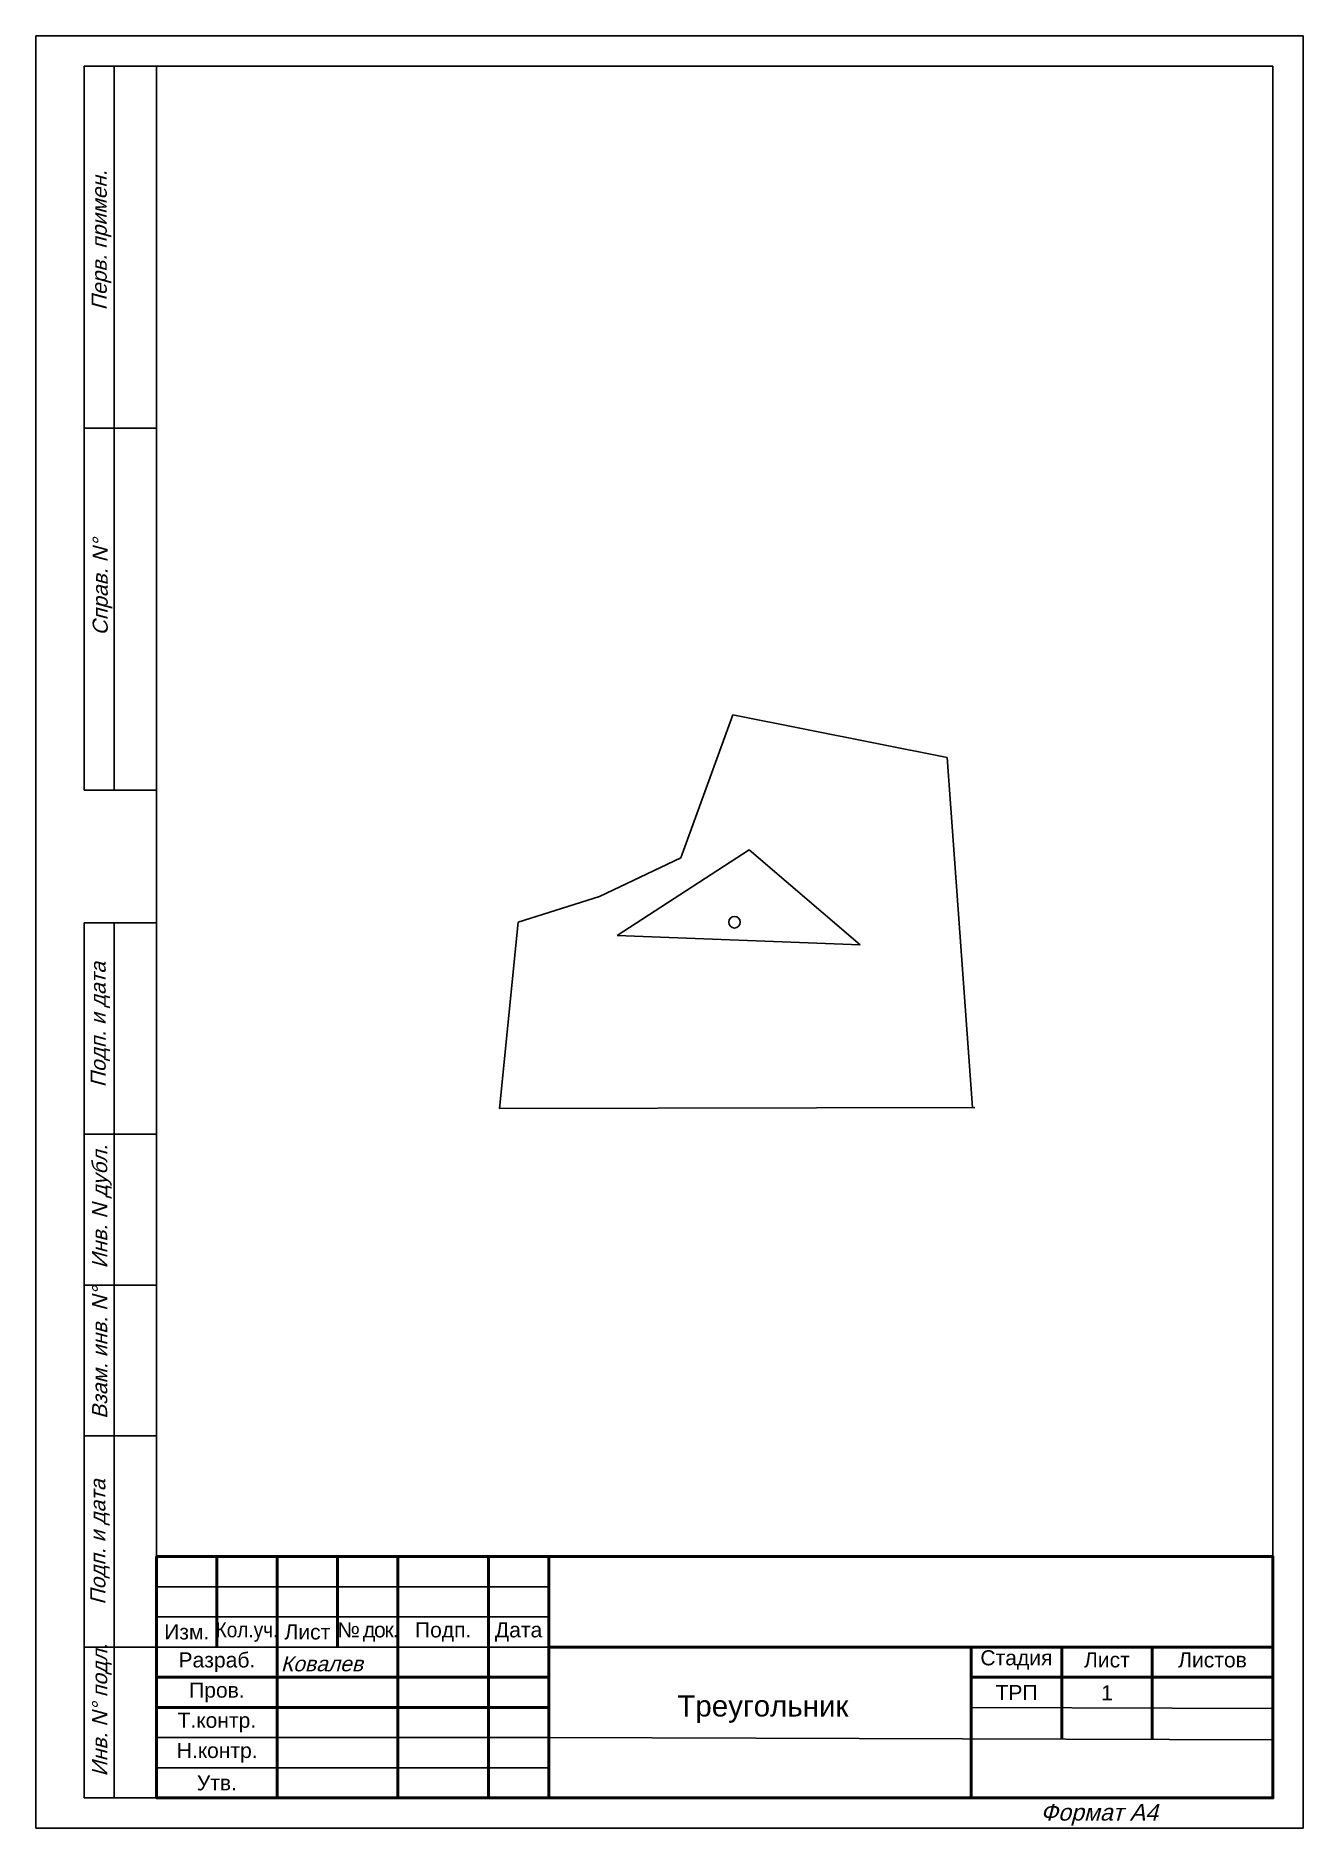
# Model space of a CAD drawing. Header units: millimetres. Extents: x 3341 to 3551, y 1418 to 1715.
import ezdxf
from ezdxf.enums import TextEntityAlignment as Align

# ---------------------------------------------------------------- set-up
doc = ezdxf.new("R2010")
doc.units = ezdxf.units.MM
doc.layers.add('formats', color=8, linetype='Continuous')
doc.layers.add('text', color=4, linetype='Continuous')
doc.styles.get("Standard").update_dxf_attribs({"font": 'arial.ttf'})

# ---------------------------------------------------------------- blocks, each defined once
blk = doc.blocks.new('Рамка А4')
at = {"layer": 'formats'}
for p, q in [((0, 0), (0, 297)), ((0, 297), (210, 297)), ((210, 297), (210, 0)), ((8, 292), (8, 172)), ((205, 292), (8, 292)), ((13, 172), (13, 292)), ((20, 5), (20, 292)), ((205, 5), (205, 292)), ((20, 232), (8, 232)), ((20, 172), (8, 172)), ((8, 5), (8, 150)), ((20, 150), (8, 150)), ((13, 5), (13, 150)), ((20, 115), (8, 115)), ((20, 90), (8, 90)), ((20, 65), (8, 65)), ((20, 60), (20, 5)), ((20, 30), (8, 30)), ((205, 5), (8, 5)), ((155, 5), (155, 5)), ((210, 0), (0, 0))]:
    blk.add_line(p, q, dxfattribs=at)
at = {"layer": 'text', "oblique": 15}
for s, p in [('Перв. примен.', (11.75, 251.51)), ('Справ. N%%d', (11.91, 197.63)), ('Подп. и дата', (11.57, 122.77)), ('Инв. N дубл.', (11.82, 92.75)), ('Взам. инв. N%%d', (11.82, 67.82)), ('Подп. и дата', (11.52, 37.03)), ('Инв. N%%d подл.', (11.82, 8.57))]:
    blk.add_text(s, height=2.5, rotation=90, dxfattribs=at).set_placement(p)
blk.add_text('Формат А4', height=2.75, dxfattribs=at).set_placement((166.46, 1.25))
blk = doc.blocks.new('Основная надпись текстового документа')
at = {"layer": 'formats'}
for p, q in [((-50, 14.99), (0, 14.81)), ((-120, 10), (0, 9.66))]:
    blk.add_line(p, q, dxfattribs=at)
at = {"layer": 'formats', "lineweight": 50}
blk.add_lwpolyline([(-185, 40), (0, 40), (0, 0), (-185, 0)], close=True, dxfattribs=at)
for points in [[(-185, 40), (-185, 0)], [(-175, 40), (-175, 25)], [(-165, 40), (-165, 0)], [(-155, 40), (-155, 25)], [(-145, 40), (-145, 0)], [(-130, 40), (-130, 0)], [(-120, 40), (-120, 0)], [(-120, 25), (0, 25)], [(-50, 25), (-50, 0)], [(-35, 25), (-35, 9.76)], [(-20, 25), (-20, 9.71)], [(-185, 20), (-120, 20)], [(-50, 20), (0, 20)], [(-185, 15), (-120, 15)]]:
    blk.add_lwpolyline(points, dxfattribs=at)
at = {"layer": 'formats'}
for points in [[(-185, 35), (-120, 35)], [(-185, 30), (-120, 30)], [(-185, 25), (-120, 25)], [(-185, 10), (-120, 10)], [(-185, 5), (-120, 5)]]:
    blk.add_lwpolyline(points, dxfattribs=at)
at = {"layer": 'text', "lineweight": 25, "char_height": 2.5, "attachment_point": 5}
for s, insert, width in [('Изм.', (-180, 27.5), 10), ('{\\W0.9;Кол.уч.}', (-170.01, 27.5), 10.0183), ('Лист', (-160.01, 27.5), 10.0183), ('{\\T0.9;№ док.}', (-150.01, 27.5), 9.9817), ('Подп.', (-137.51, 27.5), 15.0183), ('Дата', (-125.01, 27.5), 9.9817), ('Разраб.', (-175, 22.5), 20), ('Стадия', (-42.52, 22.87), 15), ('Лист', (-27.52, 22.87), 15), ('Листов', (-10.02, 22.87), 20), ('Пров.', (-175, 17.5), 20), ('ТРП', (-42.5, 17.47), 15), ('1', (-27.5, 17.44), 15), ('Т.контр.', (-175, 12.5), 20), ('Н.контр.', (-174.95, 7.5), 19.9036), ('Утв.', (-175, 2.5), 20)]:
    blk.add_mtext(s, dxfattribs=dict(at, insert=insert, width=width))
at = {"layer": 'text', "oblique": 15}
for tag, p in [('ОБОЗНАЧЕНИЕ', (-60, 32.5)), ('ОРГАНИЗАЦИЯ', (-24.82, 4.86))]:
    blk.add_attdef(tag, text='', height=5, dxfattribs=at).set_placement(p, align=Align.MIDDLE)
for tag, p in [('РАЗРАБОТЧИК', (-164.41, 20.99)), ('ПРОВЕРИЛ', (-164.64, 15.57)), ('УТВЕРДИЛ', (-165, 1.03))]:
    blk.add_attdef(tag, p, '', height=2.5, dxfattribs=at)
blk.add_attdef('НАЗВАНИЕ', text='', height=5, dxfattribs=at).set_placement((-85.24, 17.45), align=Align.MIDDLE_CENTER)

msp = doc.modelspace()

# ---------------------------------------------------------------- linework, layer by layer
for p, q in [((3447.69, 1578.79), (3456.33, 1602.48)), ((3456.33, 1602.48), (3491.83, 1595.39)), ((3437.17, 1565.89), (3459.03, 1580.09)), ((3459.03, 1580.09), (3477.4, 1564.37)), ((3434.24, 1572.35), (3447.69, 1578.79)), ((3420.77, 1568.1), (3434.24, 1572.35)), ((3477.4, 1564.37), (3437.17, 1565.89))]:
    msp.add_line(p, q)
msp.add_circle((3456.6, 1568.1), 0.96)
at = {"layer": 'text'}
for p, q in [((3491.83, 1595.39), (3496.06, 1537.42)), ((3417.66, 1537.23), (3420.77, 1568.1)), ((3417.66, 1537.23), (3496.45, 1537.42))]:
    msp.add_line(p, q, dxfattribs=at)

# ---------------------------------------------------------------- block references
msp.add_blockref('Рамка А4', (3340.83, 1417.98), dxfattribs=at)
msp.add_blockref('Основная надпись текстового документа', (3545.83, 1422.98), dxfattribs=at).add_auto_attribs({'РАЗРАБОТЧИК': 'Ковалев'})

# ---------------------------------------------------------------- texts
at = {"layer": 'text', "insert": (3447.13, 1439.98), "char_height": 3.5, "attachment_point": 1}
msp.add_mtext_dynamic_manual_height_columns('Треугольник', width=21.6, gutter_width=17.5, heights=[0], dxfattribs=at)

doc.saveas('drawing.dxf')
